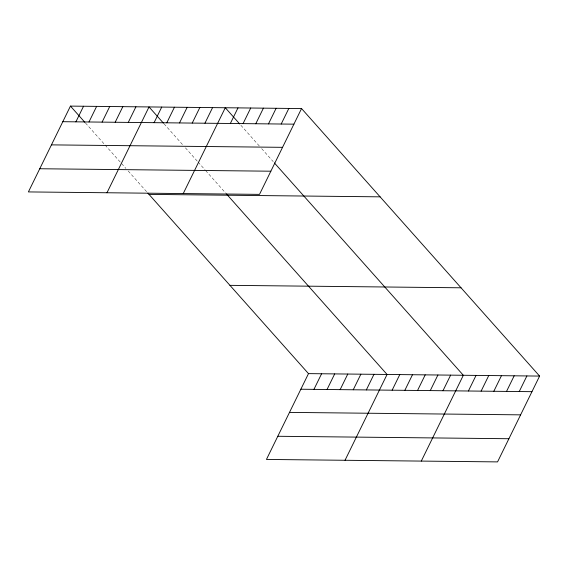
<?xml version="1.0" encoding="UTF-8"?>
<svg xmlns="http://www.w3.org/2000/svg" width="568" height="568" viewBox="0 0 568 568"><rect width="100%" height="100%" fill="white"/><g stroke="black" fill="none" stroke-linecap="round" stroke-linejoin="round"><path stroke-width="0.43" stroke-dasharray="2.84 2.13" d="M240.882 125.272L259.363 146.047M261.678 148.638L273.229 161.624M164.038 123.81L183.102 145.231M185.409 147.829L197.543 161.461M198.118 162.114L205.048 169.903M205.63 170.549L225.844 193.269M85.463 122.979L104.526 144.4M105.101 145.046L125.897 168.419M128.205 171.011L147.268 192.431"/><path stroke-width="0.85" d="M301.551 108.559L70.446 106.102L28.4 191.92L259.505 194.377L301.551 108.559L539.6 376.08L497.554 461.898L266.449 459.441L308.495 373.623L539.6 376.08M75.899 121.843L83.539 106.237M88.991 121.978L96.638 106.379M102.091 122.12L109.731 106.514M115.183 122.262L122.83 106.656M128.283 122.397L135.922 106.798M106.976 192.758L149.022 106.933L163.463 123.164M154.084 122.674L161.731 107.068M166.8 122.809L174.44 107.203M179.509 122.944L187.156 107.338M192.218 123.078L199.865 107.473M204.934 123.213L212.574 107.608M183.244 193.567L225.283 107.742L239.724 123.973M230.352 123.483L237.999 107.877M243.061 123.618L250.708 108.012M255.777 123.753L263.417 108.147M268.486 123.888L276.133 108.282M281.195 124.023L288.842 108.424M313.941 389.364L321.587 373.765M327.04 389.506L334.687 373.9M340.14 389.641L347.779 374.042M353.232 389.783L360.879 374.177M366.332 389.925L373.971 374.319M345.024 460.279L387.071 374.461L226.419 193.922M392.133 390.195L399.78 374.596M404.849 390.33L412.489 374.731M417.558 390.464L425.205 374.866M430.267 390.599L437.914 375.001M442.976 390.734L450.623 375.136M421.293 461.088L463.332 375.27L274.387 162.924M468.401 391.004L476.048 375.405M481.11 391.139L488.757 375.54M493.826 391.274L501.466 375.675M506.535 391.409L514.175 375.81M519.244 391.544L526.891 375.945M62.8 121.701L293.912 124.158M51.447 144.875L282.559 147.332M39.753 168.746L270.858 171.202M149.001 194.384L380.106 196.84M229.934 285.342L461.046 287.798M300.848 389.222L531.953 391.679M289.495 412.396L520.607 414.853M277.802 436.274L508.907 438.73M70.446 106.102L84.88 122.326M147.843 193.084L308.495 373.623"/></g></svg>
